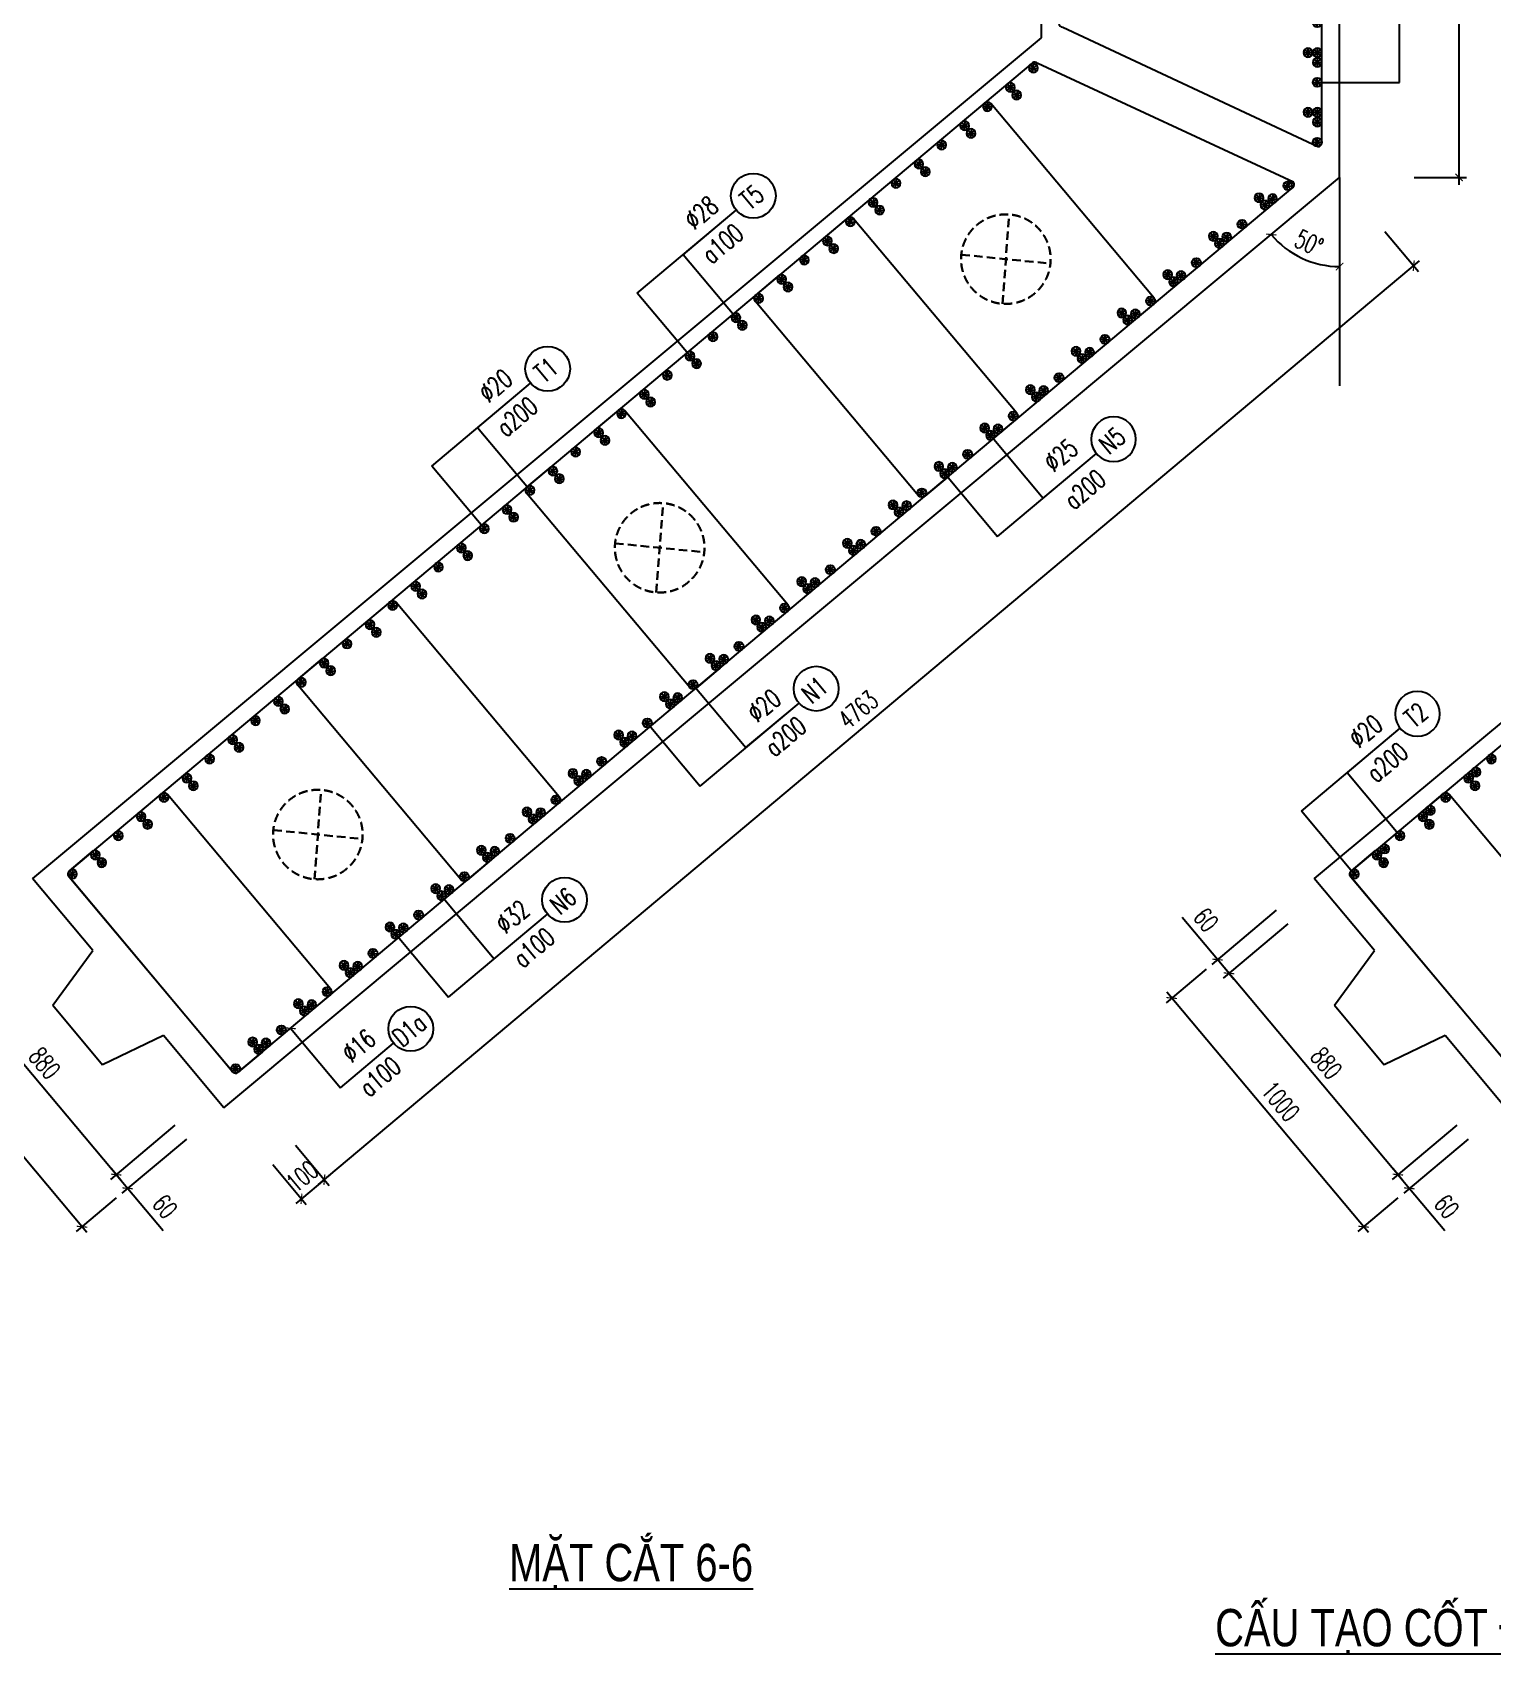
# Model space of a CAD drawing. Header units: millimetres. Extents: x -143483 to 1166745, y -1448440 to -1202244.
# Drawn here: x 860152 to 879712, y -1249459 to -1227724 of the extents above; entities that cross this region are included whole.
import ezdxf
from ezdxf.enums import TextEntityAlignment as Align

# ---------------------------------------------------------------- set-up
doc = ezdxf.new("R2010")
doc.units = ezdxf.units.MM
doc.header["$LTSCALE"] = 30
doc.header["$PDMODE"] = 3
doc.linetypes.add('DASHED', pattern=[19.05, 12.7, -6.35])
doc.layers.get('0').update_dxf_attribs({"lineweight": 9})
doc.layers.get('Defpoints').update_dxf_attribs({"lineweight": 9})
for name, color, linetype in [('ccu11-Cotthep', 9, 'Continuous'), ('ccu11-Dim', 8, 'Continuous'), ('ccu11-Text', 31, 'Continuous'), ('ccu11-Thay', 7, 'Continuous'), ('ccu11-Thep', 4, 'Continuous'), ('ccu11-Thep doc', 4, 'Continuous'), ('ccu11-Thepdai', 6, 'Continuous'), ('Xref_ST_MBDV Cot vach 30.7.2022$0$Xref_ST_MBDV Cot vach 30.7.2022|Xref_ST_MBDV Cot vach 30.7.2022|Xref_ST_MBDV Cot vach 30.7.2022|Xref_ST_MBDV Cot vach 30.7.2022|ccu12-Thay', 7, 'Continuous')]:
    doc.layers.add(name, color=color, linetype=linetype)
doc.layers.add('ccu11-Khuat', color=9, linetype='DASHED', lineweight=30)
doc.layers.add('Vicom_thep doc', color=1, linetype='Continuous', lineweight=35)
doc.styles.add('ccu11-dim', font='vnsimli.shx', dxfattribs={"width": 0.65, "bigfont": 'bigfont.shx'})
doc.styles.add('ccu11-VnAvH-B', font='VHAVANB.TTF')
doc.styles.add('ccu11-vnsimple', font='vnsimple.shx', dxfattribs={"bigfont": 'bigfont.shx'})
doc.styles.add('ccu11_simli', font='vnsimli.shx', dxfattribs={"width": 0.8})
doc.dimstyles.new('ccu11-100', dxfattribs={"dimscale": 100, "dimtxt": 2.5, "dimasz": 1, "dimexe": 1, "dimexo": 2, "dimgap": 1, "dimtad": 1, "dimdec": 0, "dimdsep": 46, "dimtxsty": 'ccu11-dim', "dimblk": 'ARCHTICK', "dimcen": -1, "dimdle": 1, "dimclrd": 256, "dimclre": 256, "dimclrt": 3, "dimadec": 0, "dimazin": 2, "dimtfac": 0.1, "dimtdec": 0, "dimtmove": 0, "dimatfit": 1, "dimldrblk": 'ARCHTICK', "dimfxl": 0, "dimtvp": 0.833333, "dimtolj": 1, "dimtzin": 12, "dimarcsym": 0})
doc.dimstyles.new('ccu11-100x4', dxfattribs={"dimscale": 100, "dimtxt": 2.5, "dimasz": 1, "dimexe": 1, "dimexo": 2, "dimgap": 1, "dimtad": 1, "dimdec": 0, "dimlfac": 0.25, "dimdsep": 46, "dimtxsty": 'ccu11-dim', "dimblk": 'ARCHTICK', "dimcen": -1, "dimdle": 1, "dimclrd": 256, "dimclre": 256, "dimclrt": 3, "dimadec": 0, "dimazin": 2, "dimtfac": 0.1, "dimtdec": 0, "dimtmove": 0, "dimatfit": 1, "dimldrblk": 'ARCHTICK', "dimfxl": 0, "dimtvp": 0.833333, "dimtolj": 1, "dimtzin": 12, "dimarcsym": 0})

# ---------------------------------------------------------------- blocks, each defined once
blk = doc.blocks.new('MCT')
at = {"ltscale": 0.005}
for p, q in [((-0.49, 0), (0.49, 0)), ((0.35, -0.35), (-0.35, 0.35)), ((-0.35, -0.35), (0.35, 0.35)), ((0, -0.49), (0, 0.49))]:
    blk.add_line(p, q, dxfattribs=at)
blk.add_circle((0, 0), 0.492, dxfattribs=at)
blk = doc.blocks.new('*U1217')
at = {"layer": 'ccu11-Thep doc', "xscale": -121.9200000001001, "yscale": 121.9200000001001, "zscale": 121.92, "rotation": 270}
blk.add_blockref('MCT', (0, 0), dxfattribs=at)
blk = doc.blocks.new('*U1218')
at = {"layer": 'ccu11-Thep doc', "color": 0, "linetype": 'ByBlock', "lineweight": -2, "transparency": 16777216}
for p in [(0, 0), (800, 0), (1600, 0), (2400, 0), (3200, 0), (4000, 0), (4800, 0), (5600, 0), (6400, 0), (7200, 0), (8000, 0), (8800, 0), (9600, 0)]:
    blk.add_blockref('*U1217', p, dxfattribs=at)
blk = doc.blocks.new('_ARCHTICK')
at = {"color": 0, "linetype": 'ByBlock', "const_width": 0.15}
blk.add_lwpolyline([(-0.5, -0.5), (0.5, 0.5)], dxfattribs=at)
blk = doc.blocks.new('*D3184')
at = {"layer": 'ccu11-Dim', "linetype": 'ByBlock', "lineweight": -2, "ltscale": 30, "transparency": 16777216}
for p, q in [((878664, -1219734), (879364, -1219734)), ((879264, -1229767), (879264, -1219634)), ((878664, -1229667), (879364, -1229667))]:
    blk.add_line(p, q, dxfattribs=at)
at = {"layer": 'Defpoints', "color": 0, "linetype": 'ByBlock', "ltscale": 30, "transparency": 16777216}
for p in [(878464, -1219734), (879264, -1219734), (878464, -1229667)]:
    blk.add_point(p, dxfattribs=at)
at = {"layer": 'ccu11-Dim', "linetype": 'ByBlock', "lineweight": -2, "ltscale": 30, "transparency": 16777216, "xscale": 100, "yscale": 100, "zscale": 100}
for p, rotation in [((879264, -1219734), 90), ((879264, -1229667), 270)]:
    blk.add_blockref('_ARCHTICK', p, dxfattribs=dict(at, rotation=rotation))
at = {"layer": 'ccu11-Dim', "color": 3, "linetype": 'ByBlock', "ltscale": 30, "transparency": 16777216, "insert": (879039, -1224701), "char_height": 250, "attachment_point": 5, "rotation": 90, "style": 'ccu11-dim'}
blk.add_mtext('\\A1;2483', dxfattribs=at)
blk = doc.blocks.new('*D3165')
at = {"layer": 'ccu11-Dim', "lineweight": -2, "transparency": 16777216}
blk.add_arc((877664, -1229667), 1194, 219.823, 270, dxfattribs=at)
at = {"layer": 'Defpoints', "color": 0, "transparency": 16777216}
for p in [(877664, -1229667), (877664, -1229667), (877006, -1230663), (877664, -1232461), (862715, -1242132)]:
    blk.add_point(p, dxfattribs=at)
at = {"layer": 'ccu11-Dim', "lineweight": -2, "transparency": 16777216, "xscale": 100, "yscale": 100, "zscale": 100}
for p, rotation in [((876747, -1230432), 129.8229996508558), ((877664, -1230861), 359.9999999999997)]:
    blk.add_blockref('_ARCHTICK', p, dxfattribs=dict(at, rotation=rotation))
at = {"layer": 'ccu11-Dim', "color": 3, "transparency": 16777216, "insert": (877253, -1230544), "char_height": 250, "attachment_point": 5, "rotation": 334.9115, "style": 'ccu11-dim'}
blk.add_mtext('\\A1;50\\M+1818B', dxfattribs=at)
blk = doc.blocks.new('*D3166')
at = {"layer": 'ccu11-Dim', "linetype": 'ByBlock', "lineweight": -2, "ltscale": 30, "transparency": 16777216}
for p, q in [((862062, -1242367), (861198, -1243092)), ((862216, -1242551), (861352, -1243276)), ((861274, -1243028), (861210, -1242951)), ((861274, -1243028), (861428, -1243212)), ((861428, -1243212), (861904, -1243778))]:
    blk.add_line(p, q, dxfattribs=at)
at = {"layer": 'Defpoints', "color": 0, "linetype": 'ByBlock', "ltscale": 30, "transparency": 16777216}
for p in [(862215, -1242238), (862369, -1242422), (861274, -1243028)]:
    blk.add_point(p, dxfattribs=at)
at = {"layer": 'ccu11-Dim', "linetype": 'ByBlock', "lineweight": -2, "ltscale": 30, "transparency": 16777216, "xscale": 100, "yscale": 100, "zscale": 100}
for p, rotation in [((861274, -1243028), 310.0000000064888), ((861428, -1243212), 130.0000000064888)]:
    blk.add_blockref('_ARCHTICK', p, dxfattribs=dict(at, rotation=rotation))
at = {"layer": 'ccu11-Dim', "color": 3, "linetype": 'ByBlock', "ltscale": 30, "transparency": 16777216, "insert": (861927, -1243456), "char_height": 250, "attachment_point": 5, "rotation": 310, "style": 'ccu11-dim'}
blk.add_mtext('\\A1;60', dxfattribs=at)
blk = doc.blocks.new('*D3167')
at = {"layer": 'ccu11-Dim', "linetype": 'ByBlock', "lineweight": -2, "ltscale": 30, "transparency": 16777216}
for p, q in [((859799, -1239670), (858935, -1240395)), ((861338, -1243104), (858947, -1240255)), ((862062, -1242367), (861198, -1243092))]:
    blk.add_line(p, q, dxfattribs=at)
at = {"layer": 'Defpoints', "color": 0, "linetype": 'ByBlock', "ltscale": 30, "transparency": 16777216}
for p in [(859953, -1239542), (859012, -1240331), (862215, -1242238)]:
    blk.add_point(p, dxfattribs=at)
at = {"layer": 'ccu11-Dim', "linetype": 'ByBlock', "lineweight": -2, "ltscale": 30, "transparency": 16777216, "xscale": 100, "yscale": 100, "zscale": 100}
for p, rotation in [((859012, -1240331), 130.0000000064888), ((861274, -1243028), 310.0000000064888)]:
    blk.add_blockref('_ARCHTICK', p, dxfattribs=dict(at, rotation=rotation))
at = {"layer": 'ccu11-Dim', "color": 3, "linetype": 'ByBlock', "ltscale": 30, "transparency": 16777216, "insert": (860315, -1241535), "char_height": 250, "attachment_point": 5, "rotation": 310, "style": 'ccu11-dim'}
blk.add_mtext('\\A1;880', dxfattribs=at)
blk = doc.blocks.new('*D3169')
at = {"layer": 'ccu11-Dim', "linetype": 'ByBlock', "lineweight": -2, "ltscale": 30, "transparency": 16777216}
for p, q in [((858704, -1240276), (858168, -1240726)), ((860880, -1243802), (858180, -1240585)), ((861275, -1243340), (860739, -1243790))]:
    blk.add_line(p, q, dxfattribs=at)
at = {"layer": 'Defpoints', "color": 0, "linetype": 'ByBlock', "ltscale": 30, "transparency": 16777216}
for p in [(858857, -1240147), (858244, -1240662), (861428, -1243212)]:
    blk.add_point(p, dxfattribs=at)
at = {"layer": 'ccu11-Dim', "linetype": 'ByBlock', "lineweight": -2, "ltscale": 30, "transparency": 16777216, "xscale": 100, "yscale": 100, "zscale": 100}
for p, rotation in [((858244, -1240662), 130.0000000064888), ((860816, -1243726), 310.0000000064888)]:
    blk.add_blockref('_ARCHTICK', p, dxfattribs=dict(at, rotation=rotation))
at = {"layer": 'ccu11-Dim', "color": 3, "linetype": 'ByBlock', "ltscale": 30, "transparency": 16777216, "insert": (859702, -1242049), "char_height": 250, "attachment_point": 5, "rotation": 310, "style": 'ccu11-dim'}
blk.add_mtext('\\A1;1000', dxfattribs=at)
blk = doc.blocks.new('*U1230')
at = {"layer": 'ccu11-Thep doc', "xscale": -121.9200000001001, "yscale": 121.9200000001001, "zscale": 121.92, "rotation": 270}
blk.add_blockref('MCT', (0, 0), dxfattribs=at)
blk = doc.blocks.new('*U1231')
at = {"layer": 'ccu11-Thep doc', "color": 0, "linetype": 'ByBlock', "lineweight": -2, "transparency": 16777216}
for p in [(0, 0), (800, 0), (1600, 0), (2400, 0), (3200, 0), (4000, 0), (4800, 0), (5600, 0), (6400, 0), (7200, 0), (8000, 0), (8800, 0), (9600, 0), (10400, 0), (11200, 0), (12000, 0), (12800, 0), (13600, 0), (14400, 0), (15200, 0), (16000, 0), (16800, 0), (17600, 0), (18400, 0)]:
    blk.add_blockref('*U1230', p, dxfattribs=at)
blk = doc.blocks.new('*U1232')
at = {"layer": 'ccu11-Thep doc', "xscale": -121.9200000001001, "yscale": 121.9200000001001, "zscale": 121.92, "rotation": 270}
blk.add_blockref('MCT', (0, 0), dxfattribs=at)
blk = doc.blocks.new('*U1233')
at = {"layer": 'ccu11-Thep doc', "color": 0, "linetype": 'ByBlock', "lineweight": -2, "transparency": 16777216}
for p in [(0, 0), (800, 0), (1600, 0), (2400, 0), (3200, 0), (4000, 0), (4800, 0), (5600, 0), (6400, 0), (7200, 0), (8000, 0), (8800, 0), (9600, 0), (10400, 0), (11200, 0), (12000, 0), (12800, 0), (13600, 0), (14400, 0), (15200, 0), (16000, 0), (16800, 0)]:
    blk.add_blockref('*U1232', p, dxfattribs=at)
blk = doc.blocks.new('SHD')
at = {"layer": 'ccu11-Cotthep'}
blk.add_circle((300, 0), 300, dxfattribs=at)
at = {"layer": 'ccu11-Cotthep', "color": 31, "style": 'ccu11_simli', "width": 0.8}
blk.add_attdef('DK', text='', height=250, dxfattribs=at).set_placement((-101, 65), align=Align.BOTTOM_RIGHT)
blk.add_attdef('KH', text='', height=250, dxfattribs=at).set_placement((300, 0), align=Align.MIDDLE)
blk.add_attdef('KC', text='', height=250, dxfattribs=at).set_placement((-101, -142), align=Align.TOP_RIGHT)
blk = doc.blocks.new('*D3170')
at = {"layer": 'ccu11-Dim', "linetype": 'ByBlock', "lineweight": -2, "ltscale": 30, "transparency": 16777216}
for p, q in [((878270, -1230390), (878720, -1230926)), ((863986, -1243159), (878733, -1230786)), ((863677, -1242635), (864127, -1243172))]:
    blk.add_line(p, q, dxfattribs=at)
at = {"layer": 'Defpoints', "color": 0, "linetype": 'ByBlock', "ltscale": 30, "transparency": 16777216}
for p in [(878142, -1230237), (878656, -1230850), (863548, -1242482)]:
    blk.add_point(p, dxfattribs=at)
at = {"layer": 'ccu11-Dim', "linetype": 'ByBlock', "lineweight": -2, "ltscale": 30, "transparency": 16777216, "xscale": 100, "yscale": 100, "zscale": 100}
for p, rotation in [((878656, -1230850), 40.00000000202519), ((864063, -1243095), 220.0000000020252)]:
    blk.add_blockref('_ARCHTICK', p, dxfattribs=dict(at, rotation=rotation))
at = {"layer": 'ccu11-Dim', "color": 3, "linetype": 'ByBlock', "ltscale": 30, "transparency": 16777216, "insert": (871215, -1236800), "char_height": 250, "attachment_point": 5, "rotation": 40, "style": 'ccu11-dim'}
blk.add_mtext('\\A1;4763', dxfattribs=at)
blk = doc.blocks.new('*D3171')
at = {"layer": 'ccu11-Dim', "linetype": 'ByBlock', "lineweight": -2, "ltscale": 30, "transparency": 16777216}
for p, q in [((863677, -1242635), (864127, -1243172)), ((863371, -1242893), (863820, -1243429)), ((864063, -1243095), (863756, -1243352)), ((864063, -1243095), (864139, -1243031)), ((863756, -1243352), (863680, -1243416))]:
    blk.add_line(p, q, dxfattribs=at)
at = {"layer": 'Defpoints', "color": 0, "linetype": 'ByBlock', "ltscale": 30, "transparency": 16777216}
for p in [(863548, -1242482), (863242, -1242739), (863756, -1243352)]:
    blk.add_point(p, dxfattribs=at)
at = {"layer": 'ccu11-Dim', "linetype": 'ByBlock', "lineweight": -2, "ltscale": 30, "transparency": 16777216, "xscale": 100, "yscale": 100, "zscale": 100}
for p, rotation in [((864063, -1243095), 220.0000000020252), ((863756, -1243352), 40.00000000202519)]:
    blk.add_blockref('_ARCHTICK', p, dxfattribs=dict(at, rotation=rotation))
at = {"layer": 'ccu11-Dim', "color": 3, "linetype": 'ByBlock', "ltscale": 30, "transparency": 16777216, "insert": (863765, -1243051), "char_height": 250, "attachment_point": 5, "rotation": 40, "style": 'ccu11-dim'}
blk.add_mtext('\\A1;100', dxfattribs=at)
blk = doc.blocks.new('ccu11_block_thep')
at = {"layer": 'ccu11-Thep', "color": 3}
for p, q in [((-0.4, 0), (0.4, 0)), ((-0.28, 0.28), (0.28, -0.28)), ((0.28, 0.28), (-0.28, -0.28)), ((0, 0.4), (0, -0.4))]:
    blk.add_line(p, q, dxfattribs=at)
at = {"layer": 'ccu11-Thep', "color": 1, "const_width": 0.0667}
blk.add_lwpolyline([(-0.4, 0, 1), (0.4, 0, 1), (-0.4, 0, 1)], format="xyb", dxfattribs=at)
at = {"layer": 'ccu11-Thep', "color": 1}
blk.add_circle((0, 0), 0.4, dxfattribs=at)
blk = doc.blocks.new('*U1215')
at = {"layer": 'Vicom_thep doc', "xscale": -150, "yscale": 150, "zscale": 150, "rotation": 180}
blk.add_blockref('ccu11_block_thep', (0, 0), dxfattribs=at)
blk = doc.blocks.new('*U1216')
at = {"layer": 'ccu11-Thep doc', "color": 0, "linetype": 'ByBlock', "lineweight": -2, "transparency": 16777216}
for p in [(0, 0), (800, 0), (1600, 0), (2400, 0), (3200, 0), (4000, 0), (4800, 0), (5600, 0), (6400, 0), (7200, 0), (8000, 0), (8800, 0)]:
    blk.add_blockref('*U1215', p, dxfattribs=at)
blk = doc.blocks.new('*U1213')
at = {"layer": 'Vicom_thep doc', "xscale": -150, "yscale": 150, "zscale": 150, "rotation": 180}
blk.add_blockref('ccu11_block_thep', (0, 0), dxfattribs=at)
blk = doc.blocks.new('*U1214')
at = {"layer": 'ccu11-Thep doc', "color": 0, "linetype": 'ByBlock', "lineweight": -2, "transparency": 16777216}
for p in [(0, 0), (800, 0), (1600, 0), (2400, 0), (3200, 0), (4000, 0), (4800, 0), (5600, 0), (6400, 0), (7200, 0), (8000, 0), (8800, 0), (9600, 0), (10400, 0), (11200, 0), (12000, 0), (12800, 0), (13600, 0), (14400, 0), (15200, 0), (16000, 0), (16800, 0), (17600, 0)]:
    blk.add_blockref('*U1213', p, dxfattribs=at)
blk = doc.blocks.new('*U1209')
at = {"layer": 'Vicom_thep doc', "xscale": -150, "yscale": 150, "zscale": 150, "rotation": 180}
blk.add_blockref('ccu11_block_thep', (0, 0), dxfattribs=at)
blk = doc.blocks.new('*U1210')
at = {"layer": 'ccu11-Thep doc', "color": 0, "linetype": 'ByBlock', "lineweight": -2, "transparency": 16777216}
for p in [(0, 0), (800, 0), (1600, 0), (2400, 0), (3200, 0), (4000, 0), (4800, 0), (5600, 0), (6400, 0), (7200, 0), (8000, 0), (8800, 0), (9600, 0), (10400, 0), (11200, 0), (12000, 0), (12800, 0), (13600, 0), (14400, 0), (15200, 0), (16000, 0)]:
    blk.add_blockref('*U1209', p, dxfattribs=at)
blk = doc.blocks.new('*U1211')
at = {"layer": 'Vicom_thep doc', "xscale": -150, "yscale": 150, "zscale": 150, "rotation": 180}
blk.add_blockref('ccu11_block_thep', (0, 0), dxfattribs=at)
blk = doc.blocks.new('*U1212')
at = {"layer": 'ccu11-Thep doc', "color": 0, "linetype": 'ByBlock', "lineweight": -2, "transparency": 16777216}
for p in [(0, 0), (800, 0), (1600, 0), (2400, 0), (3200, 0), (4000, 0), (4800, 0), (5600, 0), (6400, 0), (7200, 0), (8000, 0), (8800, 0), (9600, 0), (10400, 0), (11200, 0), (12000, 0), (12800, 0), (13600, 0), (14400, 0), (15200, 0), (16000, 0)]:
    blk.add_blockref('*U1211', p, dxfattribs=at)
blk = doc.blocks.new('*D3157')
at = {"layer": 'ccu11-Dim', "linetype": 'ByBlock', "lineweight": -2, "ltscale": 30, "transparency": 16777216}
for p, q in [((879232, -1242367), (878367, -1243092)), ((879386, -1242551), (878522, -1243276)), ((878444, -1243028), (878380, -1242951)), ((878444, -1243028), (878598, -1243212)), ((878598, -1243212), (879074, -1243778))]:
    blk.add_line(p, q, dxfattribs=at)
at = {"layer": 'Defpoints', "color": 0, "linetype": 'ByBlock', "ltscale": 30, "transparency": 16777216}
for p in [(879385, -1242238), (879539, -1242422), (878444, -1243028)]:
    blk.add_point(p, dxfattribs=at)
at = {"layer": 'ccu11-Dim', "linetype": 'ByBlock', "lineweight": -2, "ltscale": 30, "transparency": 16777216, "xscale": 100, "yscale": 100, "zscale": 100}
for p, rotation in [((878444, -1243028), 310.0000000064888), ((878598, -1243212), 130.0000000064888)]:
    blk.add_blockref('_ARCHTICK', p, dxfattribs=dict(at, rotation=rotation))
at = {"layer": 'ccu11-Dim', "color": 3, "linetype": 'ByBlock', "ltscale": 30, "transparency": 16777216, "insert": (879097, -1243456), "char_height": 250, "attachment_point": 5, "rotation": 310, "style": 'ccu11-dim'}
blk.add_mtext('\\A1;60', dxfattribs=at)
blk = doc.blocks.new('*D3158')
at = {"layer": 'ccu11-Dim', "linetype": 'ByBlock', "lineweight": -2, "ltscale": 30, "transparency": 16777216}
for p, q in [((876969, -1239670), (876105, -1240395)), ((878508, -1243104), (876117, -1240255)), ((879232, -1242367), (878367, -1243092))]:
    blk.add_line(p, q, dxfattribs=at)
at = {"layer": 'Defpoints', "color": 0, "linetype": 'ByBlock', "ltscale": 30, "transparency": 16777216}
for p in [(877122, -1239542), (876181, -1240331), (879385, -1242238)]:
    blk.add_point(p, dxfattribs=at)
at = {"layer": 'ccu11-Dim', "linetype": 'ByBlock', "lineweight": -2, "ltscale": 30, "transparency": 16777216, "xscale": 100, "yscale": 100, "zscale": 100}
for p, rotation in [((876181, -1240331), 130.0000000064888), ((878444, -1243028), 310.0000000064888)]:
    blk.add_blockref('_ARCHTICK', p, dxfattribs=dict(at, rotation=rotation))
at = {"layer": 'ccu11-Dim', "color": 3, "linetype": 'ByBlock', "ltscale": 30, "transparency": 16777216, "insert": (877485, -1241535), "char_height": 250, "attachment_point": 5, "rotation": 310, "style": 'ccu11-dim'}
blk.add_mtext('\\A1;880', dxfattribs=at)
blk = doc.blocks.new('*D3159')
at = {"layer": 'ccu11-Dim', "linetype": 'ByBlock', "lineweight": -2, "ltscale": 30, "transparency": 16777216}
for p, q in [((876815, -1239486), (875950, -1240212)), ((876027, -1240147), (875552, -1239581)), ((876969, -1239670), (876105, -1240395)), ((876181, -1240331), (876027, -1240147)), ((876181, -1240331), (876246, -1240408))]:
    blk.add_line(p, q, dxfattribs=at)
at = {"layer": 'Defpoints', "color": 0, "linetype": 'ByBlock', "ltscale": 30, "transparency": 16777216}
for p in [(876968, -1239358), (877122, -1239542), (876181, -1240331)]:
    blk.add_point(p, dxfattribs=at)
at = {"layer": 'ccu11-Dim', "linetype": 'ByBlock', "lineweight": -2, "ltscale": 30, "transparency": 16777216, "xscale": 100, "yscale": 100, "zscale": 100}
for p, rotation in [((876027, -1240147), 310.0000000064888), ((876181, -1240331), 130.0000000064888)]:
    blk.add_blockref('_ARCHTICK', p, dxfattribs=dict(at, rotation=rotation))
at = {"layer": 'ccu11-Dim', "color": 3, "linetype": 'ByBlock', "ltscale": 30, "transparency": 16777216, "insert": (875873, -1239614), "char_height": 250, "attachment_point": 5, "rotation": 310, "style": 'ccu11-dim'}
blk.add_mtext('\\A1;60', dxfattribs=at)
blk = doc.blocks.new('*D3160')
at = {"layer": 'ccu11-Dim', "linetype": 'ByBlock', "lineweight": -2, "ltscale": 30, "transparency": 16777216}
for p, q in [((875874, -1240276), (875338, -1240726)), ((878050, -1243802), (875350, -1240585)), ((878445, -1243340), (877909, -1243790))]:
    blk.add_line(p, q, dxfattribs=at)
at = {"layer": 'Defpoints', "color": 0, "linetype": 'ByBlock', "ltscale": 30, "transparency": 16777216}
for p in [(876027, -1240147), (875414, -1240662), (878598, -1243212)]:
    blk.add_point(p, dxfattribs=at)
at = {"layer": 'ccu11-Dim', "linetype": 'ByBlock', "lineweight": -2, "ltscale": 30, "transparency": 16777216, "xscale": 100, "yscale": 100, "zscale": 100}
for p, rotation in [((875414, -1240662), 130.0000000064888), ((877985, -1243726), 310.0000000064888)]:
    blk.add_blockref('_ARCHTICK', p, dxfattribs=dict(at, rotation=rotation))
at = {"layer": 'ccu11-Dim', "color": 3, "linetype": 'ByBlock', "ltscale": 30, "transparency": 16777216, "insert": (876872, -1242049), "char_height": 250, "attachment_point": 5, "rotation": 310, "style": 'ccu11-dim'}
blk.add_mtext('\\A1;1000', dxfattribs=at)
blk = doc.blocks.new('*U1240')
at = {"layer": 'ccu11-Thep doc', "xscale": -121.9200000001001, "yscale": 121.9200000001001, "zscale": 121.92, "rotation": 270}
blk.add_blockref('MCT', (0, 0), dxfattribs=at)
blk = doc.blocks.new('*U1241')
at = {"layer": 'ccu11-Thep doc', "color": 0, "linetype": 'ByBlock', "lineweight": -2, "transparency": 16777216}
for p in [(0, 0), (800, 0), (1600, 0), (2400, 0), (3200, 0), (4000, 0), (4800, 0), (5600, 0), (6400, 0), (7200, 0), (8000, 0), (8800, 0), (9600, 0), (10400, 0), (11200, 0), (12000, 0), (12800, 0), (13600, 0), (14400, 0), (15200, 0), (16000, 0), (16800, 0)]:
    blk.add_blockref('*U1240', p, dxfattribs=at)
blk = doc.blocks.new('*U1589')
at = {"layer": 'Vicom_thep doc', "xscale": -150, "yscale": 150, "zscale": 150, "rotation": 180}
blk.add_blockref('ccu11_block_thep', (0, 0), dxfattribs=at)
blk = doc.blocks.new('*U1590')
at = {"layer": 'ccu11-Thep doc', "color": 0, "linetype": 'ByBlock', "lineweight": -2, "transparency": 16777216}
for p in [(0, 0), (800, 0), (1600, 0), (2400, 0), (3200, 0), (4000, 0), (4800, 0), (5600, 0), (6400, 0), (7200, 0), (8000, 0), (8800, 0), (9600, 0), (10400, 0), (11200, 0), (12000, 0), (12800, 0), (13600, 0), (14400, 0), (15200, 0), (16000, 0)]:
    blk.add_blockref('*U1589', p, dxfattribs=at)
blk = doc.blocks.new('*U1591')
at = {"layer": 'Vicom_thep doc', "xscale": -150, "yscale": 150, "zscale": 150, "rotation": 180}
blk.add_blockref('ccu11_block_thep', (0, 0), dxfattribs=at)
blk = doc.blocks.new('*U1592')
at = {"layer": 'ccu11-Thep doc', "color": 0, "linetype": 'ByBlock', "lineweight": -2, "transparency": 16777216}
for p in [(0, 0), (800, 0), (1600, 0), (2400, 0), (3200, 0), (4000, 0), (4800, 0), (5600, 0), (6400, 0), (7200, 0), (8000, 0), (8800, 0), (9600, 0), (10400, 0), (11200, 0), (12000, 0), (12800, 0), (13600, 0), (14400, 0), (15200, 0), (16000, 0)]:
    blk.add_blockref('*U1591', p, dxfattribs=at)
blk = doc.blocks.new('*U1605')
at = {"layer": 'Vicom_thep doc', "xscale": -150, "yscale": 150, "zscale": 150, "rotation": 180}
blk.add_blockref('ccu11_block_thep', (0, 0), dxfattribs=at)
blk = doc.blocks.new('*U1606')
at = {"layer": 'ccu11-Thep doc', "color": 0, "linetype": 'ByBlock', "lineweight": -2, "transparency": 16777216}
for p in [(0, 0), (800, 0), (1600, 0), (2400, 0), (3200, 0), (4000, 0), (4800, 0), (5600, 0), (6400, 0), (7200, 0), (8000, 0), (8800, 0), (9600, 0), (10400, 0), (11200, 0), (12000, 0), (12800, 0), (13600, 0), (14400, 0), (15200, 0), (16000, 0)]:
    blk.add_blockref('*U1605', p, dxfattribs=at)
blk = doc.blocks.new('*U2228')
at = {"layer": 'Vicom_thep doc', "xscale": -150, "yscale": 150, "zscale": 150, "rotation": 180}
blk.add_blockref('ccu11_block_thep', (0, 0), dxfattribs=at)
blk = doc.blocks.new('*U2229')
at = {"layer": 'ccu11-Thep doc', "color": 0, "linetype": 'ByBlock', "lineweight": -2, "transparency": 16777216}
for p in [(0, 0), (800, 0), (1600, 0), (2400, 0), (3200, 0), (4000, 0), (4800, 0), (5600, 0), (6400, 0), (7200, 0), (8000, 0), (8800, 0)]:
    blk.add_blockref('*U2228', p, dxfattribs=at)
blk = doc.blocks.new('*U2230')
at = {"layer": 'Vicom_thep doc', "xscale": -150, "yscale": 150, "zscale": 150, "rotation": 180}
blk.add_blockref('ccu11_block_thep', (0, 0), dxfattribs=at)
blk = doc.blocks.new('*U2231')
at = {"layer": 'ccu11-Thep doc', "color": 0, "linetype": 'ByBlock', "lineweight": -2, "transparency": 16777216}
for p in [(0, 0), (800, 0), (1600, 0), (2400, 0), (3200, 0), (4000, 0), (4800, 0), (5600, 0), (6400, 0), (7200, 0), (8000, 0), (8800, 0)]:
    blk.add_blockref('*U2230', p, dxfattribs=at)
blk = doc.blocks.new('*U2232')
at = {"layer": 'Vicom_thep doc', "xscale": -150, "yscale": 150, "zscale": 150, "rotation": 180}
blk.add_blockref('ccu11_block_thep', (0, 0), dxfattribs=at)
blk = doc.blocks.new('*U2233')
at = {"layer": 'ccu11-Thep doc', "color": 0, "linetype": 'ByBlock', "lineweight": -2, "transparency": 16777216}
for p in [(0, 0), (800, 0), (1600, 0), (2400, 0), (3200, 0), (4000, 0), (4800, 0), (5600, 0), (6400, 0), (7200, 0), (8000, 0), (8800, 0), (9600, 0), (10400, 0), (11200, 0), (12000, 0), (12800, 0), (13600, 0), (14400, 0), (15200, 0), (16000, 0), (16800, 0), (17600, 0)]:
    blk.add_blockref('*U2232', p, dxfattribs=at)
blk = doc.blocks.new('*U2234')
at = {"layer": 'Vicom_thep doc', "xscale": -150, "yscale": 150, "zscale": 150, "rotation": 180}
blk.add_blockref('ccu11_block_thep', (0, 0), dxfattribs=at)
blk = doc.blocks.new('*U2235')
at = {"layer": 'ccu11-Thep doc', "color": 0, "linetype": 'ByBlock', "lineweight": -2, "transparency": 16777216}
for p in [(0, 0), (800, 0), (1600, 0), (2400, 0), (3200, 0), (4000, 0), (4800, 0), (5600, 0), (6400, 0), (7200, 0), (8000, 0), (8800, 0), (9600, 0), (10400, 0), (11200, 0), (12000, 0), (12800, 0), (13600, 0), (14400, 0), (15200, 0), (16000, 0), (16800, 0), (17600, 0)]:
    blk.add_blockref('*U2234', p, dxfattribs=at)

msp = doc.modelspace()

# ---------------------------------------------------------------- linework, layer by layer
at = {"layer": 'ccu11-Dim'}
msp.add_lwpolyline([(877663.55, -1229667.12), (877663.55, -1232461.1)], dxfattribs=at)
at = {"layer": 'ccu11-Khuat', "ltscale": 0.3}
for p, q in [((873147.16, -1231359.99), (873237.32, -1230163.39)), ((872595.2, -1230702.19), (873789.28, -1230821.19)), ((868509.84, -1235227.47), (868600, -1234030.86)), ((867957.88, -1234569.66), (869151.96, -1234688.66)), ((863930.5, -1239069.99), (864020.66, -1237873.38)), ((863378.54, -1238412.19), (864572.62, -1238531.19))]:
    msp.add_line(p, q, dxfattribs=at)
for centre in [(873192.24, -1230761.69), (868554.92, -1234629.16), (863975.58, -1238471.69)]:
    msp.add_circle(centre, 600, dxfattribs=at)
at = {"layer": 'ccu11-Thay'}
for p, q in [((860960.42, -1240027.42), (860153.5, -1239059.7)), ((878130.26, -1240027.42), (877323.33, -1239059.7)), ((860425.63, -1240759.8), (860960.42, -1240027.42)), ((877595.47, -1240759.8), (878130.26, -1240027.42)), ((861908.24, -1241164.09), (861091.67, -1241558.55)), ((862715.17, -1242131.81), (861908.24, -1241164.09)), ((879078.08, -1241164.09), (878261.5, -1241558.55)), ((879885, -1242131.81), (879078.08, -1241164.09))]:
    msp.add_line(p, q, dxfattribs=at)
for points in [[(860425.63, -1240759.8), (861091.67, -1241558.55)], [(877595.47, -1240759.8), (878261.5, -1241558.55)]]:
    msp.add_lwpolyline(points, dxfattribs=at)
at = {"layer": 'ccu11-Thepdai'}
for points in [[(877423.55, -1221522.44), (877423.55, -1220801.97, 0.23620228), (877330.8, -1220690.21), (873984.05, -1219536.33, 0.5204497), (873903.55, -1219592.72), (873903.55, -1227604.24, 0.41421356), (873953.55, -1227654.24), (877373.55, -1229254.24, 0.41421356), (877423.55, -1229204.24), (877423.55, -1219592.72, 0.5204497), (877343.04, -1219536.33), (873996.29, -1220690.21, 0.23620228), (873903.55, -1220801.97), (873903.55, -1221522.44)], [(873549.32, -1228132.54), (860650.67, -1238955.8, 0.41421356), (860643.27, -1239040.33), (862835.18, -1241652.54, 0.41421356), (862905.62, -1241658.7), (877037.61, -1229800.56, 0.41421356), (877043.77, -1229730.12), (873619.77, -1228138.7, 0.41421356), (873549.32, -1228132.54)], [(890719.16, -1228132.54), (877820.5, -1238955.8, 0.41421356), (877813.11, -1239040.33), (880005.01, -1241652.54, 0.41421356), (880075.45, -1241658.7), (894207.44, -1229800.56, 0.41421356), (894213.6, -1229730.12), (890789.6, -1228138.7, 0.41421356), (890719.16, -1228132.54)], [(874848.25, -1231637.64), (875169.99, -1231367.67, 0.41421356), (875177.39, -1231283.14), (872991.91, -1228678.59, 0.41421356), (872907.38, -1228671.2), (872585.64, -1228941.17)], [(873009.75, -1233180.33), (873331.48, -1232910.36, 0.41421356), (873338.88, -1232825.83), (871153.4, -1230221.28, 0.41421356), (871068.87, -1230213.89), (870747.13, -1230483.86)], [(872427.55, -1233668.85), (872105.81, -1233938.82, -0.41421356), (872021.28, -1233931.43), (869835.81, -1231326.88, -0.41421356), (869843.2, -1231242.35), (870164.94, -1230972.38)], [(869945.57, -1235751.48), (870267.31, -1235481.51, 0.41421356), (870274.7, -1235396.98), (868089.22, -1232792.43, 0.41421356), (868004.69, -1232785.04), (867682.96, -1233055.01)], [(869363.37, -1236240), (869041.64, -1236509.97, -0.41421356), (868957.11, -1236502.58), (866771.63, -1233898.03, -0.41421356), (866779.02, -1233813.5), (867100.76, -1233543.53)], [(866881.39, -1238322.64), (867203.13, -1238052.66, 0.41421356), (867210.52, -1237968.13), (865025.05, -1235363.58, 0.41421356), (864940.52, -1235356.19), (864618.78, -1235626.16)], [(866299.2, -1238811.15), (865977.46, -1239081.12, -0.41421356), (865892.93, -1239073.73), (863707.45, -1236469.18, -0.41421356), (863714.85, -1236384.65), (864036.58, -1236114.68)], [(863817.21, -1240893.79), (864138.95, -1240623.81, 0.41421356), (864146.35, -1240539.28), (861960.87, -1237934.73, 0.41421356), (861876.34, -1237927.34), (861554.6, -1238197.31)], [(880987.05, -1240893.79), (881308.78, -1240623.81, 0.41421356), (881316.18, -1240539.28), (879130.7, -1237934.73, 0.41421356), (879046.17, -1237927.34), (878724.43, -1238197.31)], [(863235.02, -1241382.3), (862913.28, -1241652.27, -0.41421356), (862828.75, -1241644.88), (860643.27, -1239040.33, -0.41421356), (860650.67, -1238955.8), (860972.41, -1238685.83)], [(880404.85, -1241382.3), (880083.11, -1241652.27, -0.41421356), (879998.58, -1241644.88), (877813.11, -1239040.33, -0.41421356), (877820.5, -1238955.8), (878142.24, -1238685.83)]]:
    msp.add_lwpolyline(points, format="xyb", dxfattribs=at)
at = {"layer": 'Xref_ST_MBDV Cot vach 30.7.2022$0$Xref_ST_MBDV Cot vach 30.7.2022|Xref_ST_MBDV Cot vach 30.7.2022|Xref_ST_MBDV Cot vach 30.7.2022|Xref_ST_MBDV Cot vach 30.7.2022|ccu12-Thay', "ltscale": 10}
for p, q in [((873663.55, -1218574.24), (873663.55, -1227794.36)), ((877663.55, -1229667.12), (877663.55, -1218574.24)), ((873663.55, -1227794.36), (860153.5, -1239059.7)), ((890833.38, -1227794.36), (877323.33, -1239059.7)), ((862715.17, -1242131.81), (877663.55, -1229667.12))]:
    msp.add_line(p, q, dxfattribs=at)

# ---------------------------------------------------------------- block references
at = {"layer": 'ccu11-Cotthep'}
ref = msp.add_blockref('SHD', (869579.71, -1230105.35), dxfattribs=dict(at, rotation=39.99999999994611))
ref.add_attrib('KH', 'T5', dxfattribs={"color": 31, "height": 250, "rotation": 40, "style": 'ccu11-vnsimple', "width": 0.7}).set_placement((869790.37, -1229928.59), align=Align.MIDDLE_CENTER)
ref.add_attrib('KC', 'a100', dxfattribs={"color": 31, "height": 250, "rotation": 40, "style": 'ccu11-vnsimple', "width": 0.7}).set_placement((869315.68, -1230457.44), align=Align.TOP_CENTER)
ref.add_attrib('DK', '`28', dxfattribs={"color": 31, "height": 250, "rotation": 40, "style": 'ccu11-vnsimple', "width": 0.7}).set_placement((869239.8, -1230292.66), align=Align.BOTTOM_CENTER)
ref = msp.add_blockref('SHD', (866825.16, -1232423.22), dxfattribs=dict(at, rotation=39.99999999994611))
ref.add_attrib('KH', 'T1', dxfattribs={"color": 31, "height": 250, "rotation": 40, "style": 'ccu11-vnsimple', "width": 0.7}).set_placement((867035.83, -1232246.45), align=Align.MIDDLE_CENTER)
ref.add_attrib('KC', 'a200', dxfattribs={"color": 31, "height": 250, "rotation": 40, "style": 'ccu11-vnsimple', "width": 0.7}).set_placement((866561.13, -1232775.31), align=Align.TOP_CENTER)
ref.add_attrib('DK', '`20', dxfattribs={"color": 31, "height": 250, "rotation": 40, "style": 'ccu11-vnsimple', "width": 0.7}).set_placement((866485.26, -1232610.53), align=Align.BOTTOM_CENTER)
ref = msp.add_blockref('SHD', (874405.45, -1233367.29), dxfattribs=dict(at, xscale=-1, rotation=220))
ref.add_attrib('KH', 'N5', dxfattribs={"color": 31, "height": 250, "rotation": 40, "style": 'ccu11-vnsimple', "width": 0.7}).set_placement((874616.11, -1233190.52), align=Align.MIDDLE_CENTER)
ref.add_attrib('KC', 'a200', dxfattribs={"color": 31, "height": 250, "rotation": 40, "style": 'ccu11-vnsimple', "width": 0.7}).set_placement((874169.01, -1233752.26), align=Align.TOP_CENTER)
ref.add_attrib('DK', '`25', dxfattribs={"color": 31, "height": 250, "rotation": 40, "style": 'ccu11-vnsimple', "width": 0.7}).set_placement((874055.3, -1233542.39), align=Align.BOTTOM_CENTER)
ref = msp.add_blockref('SHD', (870422.02, -1236709.78), dxfattribs=dict(at, rotation=39.99999999999969))
ref.add_attrib('KH', 'N1', dxfattribs={"color": 31, "height": 250, "rotation": 40, "style": 'ccu11-vnsimple', "width": 0.7}).set_placement((870632.68, -1236533.02), align=Align.MIDDLE_CENTER)
ref.add_attrib('KC', 'a200', dxfattribs={"color": 31, "height": 250, "rotation": 40, "style": 'ccu11-vnsimple', "width": 0.7}).set_placement((870157.99, -1237061.87), align=Align.TOP_CENTER)
ref.add_attrib('DK', '`20', dxfattribs={"color": 31, "height": 250, "rotation": 40, "style": 'ccu11-vnsimple', "width": 0.7}).set_placement((870082.11, -1236897.09), align=Align.BOTTOM_CENTER)
ref = msp.add_blockref('SHD', (878476.26, -1237047.46), dxfattribs=dict(at, xscale=-1, rotation=220))
ref.add_attrib('KH', 'T2', dxfattribs={"color": 31, "height": 250, "rotation": 40, "style": 'ccu11-vnsimple', "width": 0.7}).set_placement((878686.93, -1236870.69), align=Align.MIDDLE_CENTER)
ref.add_attrib('KC', 'a200', dxfattribs={"color": 31, "height": 250, "rotation": 40, "style": 'ccu11-vnsimple', "width": 0.7}).set_placement((878218.97, -1237407.58), align=Align.TOP_CENTER)
ref.add_attrib('DK', '`20', dxfattribs={"color": 31, "height": 250, "rotation": 40, "style": 'ccu11-vnsimple', "width": 0.7}).set_placement((878141.8, -1237241.25), align=Align.BOTTOM_CENTER)
ref = msp.add_blockref('SHD', (867051.42, -1239538.05), dxfattribs=dict(at, rotation=39.99999999999969))
ref.add_attrib('KH', 'N6', dxfattribs={"color": 31, "height": 250, "rotation": 40, "style": 'ccu11-vnsimple', "width": 0.7}).set_placement((867262.09, -1239361.28), align=Align.MIDDLE_CENTER)
ref.add_attrib('KC', 'a100', dxfattribs={"color": 31, "height": 250, "rotation": 40, "style": 'ccu11-vnsimple', "width": 0.7}).set_placement((866787.39, -1239890.14), align=Align.TOP_CENTER)
ref.add_attrib('DK', '`32', dxfattribs={"color": 31, "height": 250, "rotation": 40, "style": 'ccu11-vnsimple', "width": 0.7}).set_placement((866711.52, -1239725.36), align=Align.BOTTOM_CENTER)
ref = msp.add_blockref('SHD', (864990.52, -1241267.35), dxfattribs=dict(at, rotation=39.99999999996056))
ref.add_attrib('KH', 'D1a', dxfattribs={"color": 31, "height": 250, "rotation": 40, "style": 'ccu11-vnsimple', "width": 0.7}).set_placement((865201.18, -1241090.59), align=Align.MIDDLE_CENTER)
ref.add_attrib('KC', 'a100', dxfattribs={"color": 31, "height": 250, "rotation": 40, "style": 'ccu11-vnsimple', "width": 0.7}).set_placement((864726.49, -1241619.44), align=Align.TOP_CENTER)
ref.add_attrib('DK', '`16', dxfattribs={"color": 31, "height": 250, "rotation": 40, "style": 'ccu11-vnsimple', "width": 0.7}).set_placement((864650.61, -1241454.66), align=Align.BOTTOM_CENTER)
at = {"layer": 'ccu11-Thep doc', "xscale": -1}
for name, p, rotation in [('*U1218', (877363.55, -1229194.24), 270), ('*U1231', (862874.71, -1241606.31), 220)]:
    msp.add_blockref(name, p, dxfattribs=dict(at, rotation=rotation))
at = {"layer": 'ccu11-Thep doc'}
for name, p, rotation in [('*U2231', (877238.55, -1219994.24), 270), ('*U1216', (877363.55, -1219994.24), 270), ('*U2229', (877363.55, -1220125.02), 270), ('*U1233', (860689.23, -1239001.76), 40.00000000000002), ('*U1241', (877859.07, -1239001.76), 40.00000000000002), ('*U1210', (873252.36, -1228460.04), 219.9999999999999), ('*U1590', (890422.2, -1228460.04), 219.9999999999999), ('*U1606', (890522.96, -1228378.43), 219.9999999999999), ('*U1212', (873338.46, -1228562.65), 219.9999999999999), ('*U1592', (890508.29, -1228562.65), 219.9999999999999), ('*U2235', (876584.23, -1229940.08), 219.9999999999999), ('*U1214', (876663.51, -1230036.14), 219.9999999999999), ('*U2233', (876764.57, -1229952.95), 219.9999999999999)]:
    msp.add_blockref(name, p, dxfattribs=dict(at, rotation=rotation))

# ---------------------------------------------------------------- texts
at = {"layer": 'ccu11-Text', "color": 6, "style": 'ccu11-VnAvH-B', "width": 0.8}
for s, p in [('%%UmÆt c¾t 6-6', (868171.86, -1248476.03)), ('%%ucÊu t¹o cèt ®ai mÆt c¾t 1-1, 2-2, 4-4, 5-5, 5a-5a, 6-6', (883085.04, -1249348.42))]:
    msp.add_text(s, height=500, dxfattribs=at).set_placement(p, align=Align.CENTER)

# ---------------------------------------------------------------- dimensions: what is measured, and where the dimension line sits
at = {"layer": 'ccu11-Dim', "linetype": 'ByBlock', "ltscale": 30}
for base, p1, p2, angle, picture, middle in [((879263.9, -1219734.24), (878463.9, -1229667.12), (878463.9, -1219734.24), 90, '*D3184', (879038.9, -1224700.68)), ((858244.41, -1240661.59), (861428.39, -1243211.54), (858857.24, -1240147.36), 310, '*D3169', (859702.34, -1242049.05)), ((875414.24, -1240661.59), (878598.23, -1243211.54), (876027.08, -1240147.36), 310, '*D3160', (876872.18, -1242049.05))]:
    dim = msp.add_linear_dim(base=base, p1=p1, p2=p2, angle=angle, dimstyle='ccu11-100x4', dxfattribs=at)
    dim.commit()
    dim.dimension.update_dxf_attribs({"geometry": picture, "text_midpoint": middle})
at = {"layer": 'ccu11-Dim'}
dim = msp.add_angular_dim_2l(base=(877005.57, -1230663.06), line1=((877663.55, -1229667.12), (877663.55, -1232461.1)), line2=((862715.17, -1242131.81), (877663.55, -1229667.12)), dimstyle='ccu11-100', dxfattribs=at)
dim.commit()
dim.dimension.update_dxf_attribs({"geometry": '*D3165', "text_midpoint": (877252.82, -1230544.39)})
at = {"layer": 'ccu11-Dim', "linetype": 'ByBlock', "ltscale": 30}
for base, p1, p2, angle, override, picture, middle in [((878655.93, -1230849.79), (863548.37, -1242482.21), (878141.84, -1230237.12), 40, {"dimtix": 1}, '*D3170', (871214.64, -1236800.06)), ((859011.51, -1240331.21), (862215.13, -1242238.09), (859952.52, -1239541.62), 310, {"dimtmove": 1}, '*D3167', (860315.18, -1241534.82)), ((876181.35, -1240331.21), (879384.96, -1242238.09), (877122.35, -1239541.62), 310, {"dimtmove": 1}, '*D3158', (877485.01, -1241534.82)), ((863756.19, -1243352.16), (863548.37, -1242482.21), (863241.96, -1242739.32), 40, {"dimtix": 1}, '*D3171', (863764.77, -1243051.24))]:
    dim = msp.add_linear_dim(base=base, p1=p1, p2=p2, angle=angle, dimstyle='ccu11-100x4', override=override, dxfattribs=at)
    dim.commit()
    dim.dimension.update_dxf_attribs({"geometry": picture, "text_midpoint": middle})
for base, p1, p2, angle, picture, middle in [((876181.35, -1240331.21), (876968.08, -1239357.76), (877122.35, -1239541.62), 130, '*D3159', (875700.55, -1239758.22)), ((861274.12, -1243027.69), (862369.4, -1242421.94), (862215.13, -1242238.09), 310, '*D3166', (861754.92, -1243600.68)), ((878443.96, -1243027.69), (879539.23, -1242421.94), (879384.96, -1242238.09), 310, '*D3157', (878924.75, -1243600.68))]:
    dim = msp.add_linear_dim(base=base, p1=p1, p2=p2, angle=angle, dimstyle='ccu11-100x4', dxfattribs=at)
    dim.commit()
    dim.dimension.update_dxf_attribs({"geometry": picture, "text_midpoint": middle, "dimtype": 160})

# ---------------------------------------------------------------- leaders
at = {"layer": 'ccu11-Cotthep'}
for points in [[(877363.55, -1228394.24), (878463.9, -1228394.24), (878463.9, -1226665.24)], [(868962.51, -1232059.65), (868255.22, -1231216.73), (869579.71, -1230105.35)], [(869575.35, -1231545.42), (868868.05, -1230702.5), (869579.71, -1230105.35)], [(866207.97, -1234377.52), (865500.67, -1233534.6), (866825.16, -1232423.22)], [(866820.8, -1233863.29), (866113.51, -1233020.37), (866825.16, -1232423.22)], [(872986.5, -1233121.52), (873693.8, -1233964.44), (874405.45, -1233367.29)], [(872373.66, -1233635.75), (873080.96, -1234478.67), (874405.45, -1233367.29)], [(869003.07, -1236464.01), (869710.36, -1237306.93), (870422.02, -1236709.78)], [(868390.23, -1236978.24), (869097.53, -1237821.16), (870422.02, -1236709.78)], [(877859.07, -1239001.76), (877151.77, -1238158.84), (878476.26, -1237047.46)], [(878471.9, -1238487.53), (877764.61, -1237644.61), (878476.26, -1237047.46)], [(865632.47, -1239292.28), (866339.77, -1240135.2), (867051.42, -1239538.05)], [(865019.64, -1239806.51), (865726.93, -1240649.43), (867051.42, -1239538.05)]]:
    msp.add_leader(points, dimstyle='ccu11-100', override={"dimasz": 1.5, "dimgap": 1, "dimtad": 0, "dimldrblk": 'None', "dimfxl": 3, "dimfxlon": 1, "dimtfill": 1, "dimarcsym": 1}, dxfattribs=at)
at = {"layer": 'ccu11-Cotthep', "linetype": 'ByBlock', "ltscale": 30}
msp.add_leader([(863610.14, -1241067.54), (864278.86, -1241864.5), (864990.52, -1241267.35)], dimstyle='ccu11-100x4', dxfattribs=at)

doc.saveas('drawing.dxf')
